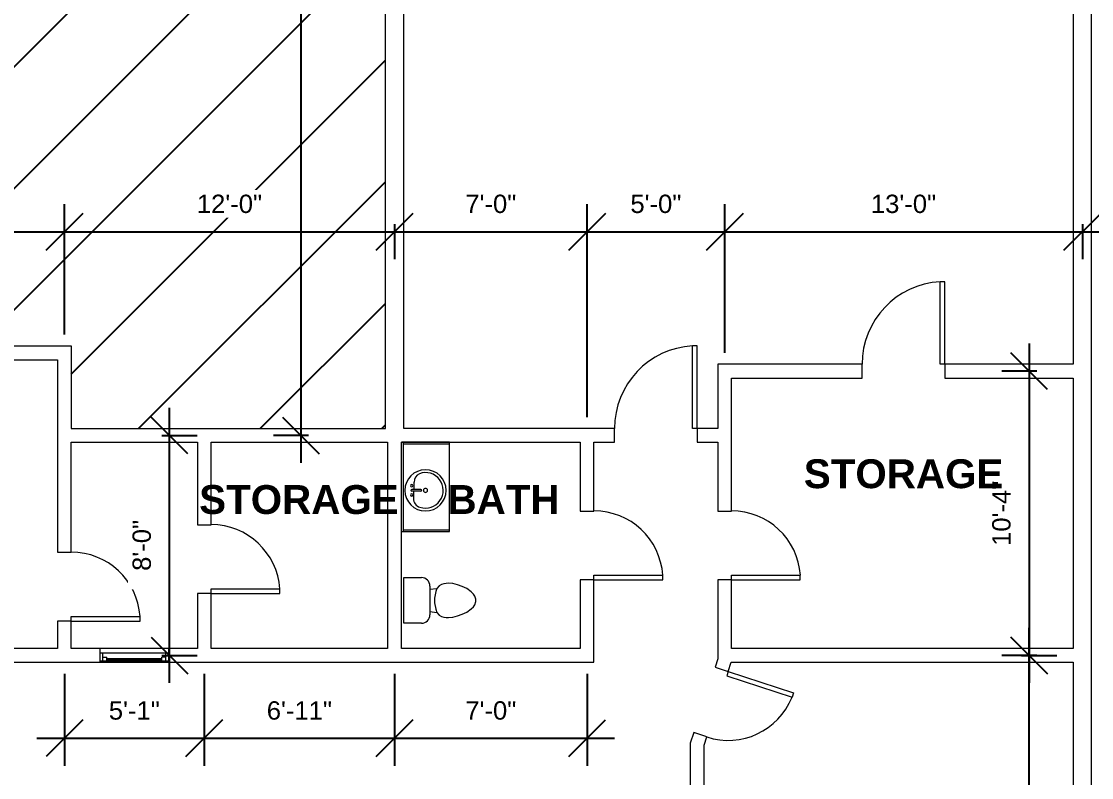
# Model space of a CAD drawing. Header units: inches. Extents: x -1597 to 5492, y -569 to 966.
# Drawn here: x -152.9 to 313.9, y -94.9 to 234.9 of the extents above; entities that cross this region are included whole.
import ezdxf

# ---------------------------------------------------------------- set-up
doc = ezdxf.new("R2010")
doc.units = ezdxf.units.IN
doc.header["$MEASUREMENT"] = 0
for name, color, linetype, lineweight in [('A-ANNO-DIMS', 211, 'Continuous', 9), ('A-ANNO-DIMS-128', 211, 'Continuous', 9), ('A-AREA-IDEN', 2, 'Continuous', 9), ('A-DETL-THIN', 151, 'Continuous', 9), ('A-DOOR', 31, 'Continuous', 13), ('A-GLAZ', 151, 'Continuous', 13), ('A-WALL', 113, 'Continuous', 13), ('P-SANR-FIXT', 6, 'Continuous', 9), ('Q-CASE', 31, 'Continuous', 9)]:
    doc.layers.add(name, color=color, linetype=linetype, lineweight=lineweight)
doc.styles.add('Arial', font='arial.ttf', dxfattribs={"height": 8})
doc.styles.add('Arial_B', font='arialbd.ttf', dxfattribs={"height": 12.598425})
doc.dimstyles.new('Linear_-_3_32__Arial', dxfattribs={"dimscale": 12, "dimtxt": 8.162075, "dimasz": 1.333333, "dimexe": 1, "dimexo": 0.666667, "dimgap": 0.666667, "dimtad": 1, "dimdec": 5, "dimrnd": 0.03125, "dimzin": 1, "dimdsep": 46, "dimlunit": 4, "dimtxsty": 'Arial', "dimblk1": 'OBLIQUE', "dimblk2": 'OBLIQUE', "dimsah": 1, "dimcen": 0.09, "dimdle": 1, "dimazin": 0, "dimtfac": 1, "dimtdec": 4, "dimtix": 1, "dimtmove": 0, "dimatfit": 3, "dimfxl": 1, "dimtvp": 1, "dimtfill": 1, "dimfrac": 2, "dimtolj": 1, "dimtzin": 0, "dimarcsym": 2})

# ---------------------------------------------------------------- blocks, each defined once
blk = doc.blocks.new('Single-Flush - 30_ x 80_-356619-FloorPlan')
at = {"layer": 'A-DOOR', "lineweight": 20}
for p, q in [((13, 3), (13, 33)), ((15, 33), (13, 33)), ((15, 3), (15, 33)), ((15, 3), (13, 3))]:
    blk.add_line(p, q, dxfattribs=at)
at = {"layer": 'A-DOOR', "lineweight": 9}
blk.add_arc((15, 3), 30.07, 93.8141, 180, dxfattribs=at)
blk = doc.blocks.new('Single-Flush - 30_ x 80_-356769-FloorPlan')
at = {"layer": 'A-DOOR', "lineweight": 20}
for p, q in [((13, -3), (13, -33)), ((15, -3), (13, -3)), ((15, -3), (15, -33)), ((15, -33), (13, -33))]:
    blk.add_line(p, q, dxfattribs=at)
at = {"layer": 'A-DOOR', "lineweight": 9}
blk.add_arc((15, -3), 30.07, 180, 266.1859, dxfattribs=at)
blk = doc.blocks.new('Single-Flush - 36_ x 84_-356575-FloorPlan')
at = {"layer": 'A-DOOR', "lineweight": 20}
for p, q in [((16, 3), (16, 39.01)), ((18, 39.01), (16, 39.01)), ((18, 3), (18, 39.01)), ((18, 3), (16, 3))]:
    blk.add_line(p, q, dxfattribs=at)
at = {"layer": 'A-DOOR', "lineweight": 9}
blk.add_arc((18, 3), 36.07, 93.1789, 180, dxfattribs=at)
blk = doc.blocks.new('Window-Double-Hung - 30_ x 46_-357040-FloorPlan')
at = {"layer": 'A-GLAZ', "lineweight": 20}
for p, q in [((-15, 3), (-15, -3)), ((-15, 2.5), (-12, 2.5)), ((-13.75, 2.5), (-13.75, -1)), ((-13.75, 0.75), (-12, 0.75)), ((-12, 2.5), (-12, 0.75)), ((12, 2.5), (15, 2.5)), ((12, 2.5), (12, 0.75)), ((13.75, 0.75), (12, 0.75)), ((13.75, 2.5), (13.75, -1)), ((15, -3), (15, 3)), ((-15, -1), (-13.75, -1)), ((13.75, -1), (15, -1))]:
    blk.add_line(p, q, dxfattribs=at)
at = {"layer": 'A-GLAZ'}
for p, q in [((15, 3), (-15, 3)), ((-15, -3), (15, -3))]:
    blk.add_line(p, q, dxfattribs=at)
at = {"layer": 'A-GLAZ', "lineweight": 9}
for p, q in [((-12, 2.5), (12, 2.5)), ((-13.75, -1), (13.75, -1))]:
    blk.add_line(p, q, dxfattribs=at)
at = {"layer": 'A-GLAZ', "lineweight": 30}
blk.add_line((-12, 1.625), (12, 1.625), dxfattribs=at)
blk = doc.blocks.new('TR_Countertop_w_sink_4838 - 21_ Deep-361769-FloorPlan')
at = {"layer": 'Q-CASE'}
for p, q in [((-4.95, 24), (-43.94, 24)), ((-43.94, 24), (-43.94, 3)), ((-43.19, 3.75), (-43.19, 24)), ((-5.7, 3.75), (-5.7, 24)), ((-4.95, 3), (-4.95, 24)), ((-43.94, 3.75), (-4.95, 3.75))]:
    blk.add_line(p, q, dxfattribs=at)
blk = doc.blocks.new('Sink-Round-Variable - 7_ Deep-361737-FloorPlan')
at = {"layer": 'P-SANR-FIXT'}
for p, q in [((3.43, 5.35), (3.43, 9.35)), ((4.18, 5.35), (4.18, 9.35)), ((3.43, 8.6), (0.27, 8.6)), ((4.18, 8.35), (7.44, 8.35))]:
    blk.add_line(p, q, dxfattribs=at)
for centre, radius, start, end in [((3.81, 3.35), 9, 90, 270), ((1.81, 9.35), 0.5, 360, 180), ((1.81, 9.35), 0.5, 180, 0), ((3.81, 9.35), 0.375, 0, 180), ((3.81, 3.35), 9, 270, 90), ((5.81, 9.35), 0.5, 360, 180), ((5.81, 9.35), 0.5, 180, 360), ((3.81, 3.35), 7.75, 161.8687, 20.0296), ((0.27, 4.6), 4, 90, 163.1077), ((3.81, 5.35), 0.375, 180, 360), ((7.44, 4.35), 4, 24.4314, 90), ((3.81, 3.35), 0.875, 90, 270), ((3.81, 3.35), 0.875, 270, 90)]:
    blk.add_arc(centre, radius, start, end, dxfattribs=at)
blk = doc.blocks.new('ADA_Tank_Toilet_4266 - Toilet-Domestic-3D-363849-FloorPlan')
at = {"layer": 'P-SANR-FIXT'}
for p, q in [((-9.98, 19.48), (9.98, 19.48)), ((-9.98, 11.75), (-9.98, 19.48)), ((9.98, 19.48), (9.98, 11.75)), ((-5.21, 5), (-6.4, 4)), ((6.25, 8.02), (-6.25, 8.02)), ((-4.86, 8.02), (-5.21, 5)), ((-3.84, 5.5), (-5.21, 5)), ((-1, 6), (-3.84, 5.5)), ((1, 6), (-1, 6)), ((3.84, 5.5), (1, 6)), ((5.21, 5), (3.84, 5.5)), ((4.86, 8.02), (5.21, 5)), ((6.4, 4), (5.21, 5)), ((-7.41, 1), (-7.5, 0)), ((-7.5, 0), (-7.33, -1.99)), ((-7.24, 2), (-7.41, 1)), ((-6.97, 3), (-7.24, 2)), ((-6.4, 4), (-6.97, 3)), ((6.97, 3), (6.4, 4)), ((7.24, 2), (6.97, 3)), ((7.41, 1), (7.24, 2)), ((7.33, -1.99), (7.5, 0)), ((7.5, 0), (7.41, 1)), ((-7.33, -1.99), (-6.79, -4)), ((-6.79, -4), (-6.06, -6)), ((6.06, -6), (6.79, -4)), ((6.79, -4), (7.33, -1.99)), ((-6.06, -6), (-5.13, -8)), ((-5.13, -8), (-3.74, -10)), ((3.74, -10), (5.13, -8)), ((5.13, -8), (6.06, -6)), ((-3.74, -10), (-2.74, -11)), ((-2.74, -11), (-1.87, -11.5)), ((-1.87, -11.5), (-0.5, -12)), ((-0.5, -12), (0.5, -12)), ((0.5, -12), (1.87, -11.5)), ((1.87, -11.5), (2.74, -11)), ((2.74, -11), (3.74, -10))]:
    blk.add_line(p, q, dxfattribs=at)
for centre, start, end in [((-6.25, 11.75), 180, 270), ((6.25, 11.75), 270, 360)]:
    blk.add_arc(centre, 3.73, start, end, dxfattribs=at)
blk = doc.blocks.new('_Oblique')
at = {"color": 0, "linetype": 'ByBlock', "lineweight": -2}
blk.add_line((-0.5, -0.5), (0.5, 0.5), dxfattribs=at)
blk = doc.blocks.new('DIMBLOCK4-FloorPlan')
at = {"layer": 'A-ANNO-DIMS', "color": 0, "lineweight": -2, "transparency": 16777216}
for p, q in [((-134.11, 98.38), (-134.11, 155.21)), ((-290.11, 146.53), (-290.11, 131.21)), ((-302.11, 143.21), (-122.11, 143.21))]:
    blk.add_line(p, q, dxfattribs=at)
at = {"layer": 'Defpoints', "color": 0, "transparency": 16777216}
for p in [(-290.11, 154.53), (-134.11, 143.21), (-134.11, 90.38)]:
    blk.add_point(p, dxfattribs=at)
at = {"layer": 'A-ANNO-DIMS', "color": 0, "lineweight": -2, "transparency": 16777216, "xscale": 16, "yscale": 16, "zscale": 16, "rotation": 180}
blk.add_blockref('_Oblique', (-290.11, 143.21), dxfattribs=at)
at = {"layer": 'A-ANNO-DIMS', "color": 0, "lineweight": -2, "transparency": 16777216, "xscale": 16, "yscale": 16, "zscale": 16}
blk.add_blockref('_Oblique', (-134.11, 143.21), dxfattribs=at)
at = {"layer": 'A-ANNO-DIMS', "color": 0, "transparency": 16777216, "insert": (-212.11, 155.3), "char_height": 8, "width": 41.5889, "attachment_point": 5, "style": 'Arial', "bg_fill": 3, "box_fill_scale": 1.25, "bg_fill_color": 256, "bg_fill_true_color": 13158600, "bg_fill_transparency": 0}
blk.add_mtext('\\A1;13\'-0"', dxfattribs=at)
blk = doc.blocks.new('DIMBLOCK5-FloorPlan')
at = {"layer": 'A-ANNO-DIMS', "color": 0, "lineweight": -2, "transparency": 16777216}
for p, q in [((-88.25, -53.62), (-88.25, 66.38)), ((-91.57, 54.38), (-76.25, 54.38)), ((-91.57, -41.62), (-76.25, -41.62))]:
    blk.add_line(p, q, dxfattribs=at)
at = {"layer": 'Defpoints', "color": 0, "transparency": 16777216}
for p in [(-99.57, 54.38), (-88.25, 54.38), (-99.57, -41.62)]:
    blk.add_point(p, dxfattribs=at)
at = {"layer": 'A-ANNO-DIMS', "color": 0, "lineweight": -2, "transparency": 16777216, "xscale": 16, "yscale": 16, "zscale": 16}
for p, rotation in [((-88.25, 54.38), 90), ((-88.25, -41.62), 270)]:
    blk.add_blockref('_Oblique', p, dxfattribs=dict(at, rotation=rotation))
at = {"layer": 'A-ANNO-DIMS', "color": 0, "transparency": 16777216, "insert": (-100.34, 6.38), "char_height": 8, "width": 34.2054, "attachment_point": 5, "rotation": 90, "style": 'Arial', "bg_fill": 3, "box_fill_scale": 1.25, "bg_fill_color": 256, "bg_fill_true_color": 13158600, "bg_fill_transparency": 0}
blk.add_mtext('\\A1;8\'-0"', dxfattribs=at)
blk = doc.blocks.new('DIMBLOCK6-FloorPlan')
at = {"layer": 'A-ANNO-DIMS', "color": 0, "lineweight": -2, "transparency": 16777216}
for p, q in [((153.89, 90.38), (153.89, 155.21)), ((309.89, 146.53), (309.89, 131.21)), ((141.89, 143.21), (321.89, 143.21))]:
    blk.add_line(p, q, dxfattribs=at)
at = {"layer": 'Defpoints', "color": 0, "transparency": 16777216}
for p in [(309.89, 154.53), (309.89, 143.21), (153.89, 82.38)]:
    blk.add_point(p, dxfattribs=at)
at = {"layer": 'A-ANNO-DIMS', "color": 0, "lineweight": -2, "transparency": 16777216, "xscale": 16, "yscale": 16, "zscale": 16, "rotation": 180}
blk.add_blockref('_Oblique', (153.89, 143.21), dxfattribs=at)
at = {"layer": 'A-ANNO-DIMS', "color": 0, "lineweight": -2, "transparency": 16777216, "xscale": 16, "yscale": 16, "zscale": 16}
blk.add_blockref('_Oblique', (309.89, 143.21), dxfattribs=at)
at = {"layer": 'A-ANNO-DIMS', "color": 0, "transparency": 16777216, "insert": (231.89, 155.3), "char_height": 8, "width": 41.5889, "attachment_point": 5, "style": 'Arial', "bg_fill": 3, "box_fill_scale": 1.25, "bg_fill_color": 256, "bg_fill_true_color": 13158600, "bg_fill_transparency": 0}
blk.add_mtext('\\A1;13\'-0"', dxfattribs=at)
blk = doc.blocks.new('DIMBLOCK8-FloorPlan')
at = {"layer": 'A-ANNO-DIMS', "color": 0, "lineweight": -2, "transparency": 16777216}
for p, q in [((286.71, -221.62), (286.71, -29.62)), ((283.39, -41.62), (298.71, -41.62)), ((283.39, -209.62), (298.71, -209.62))]:
    blk.add_line(p, q, dxfattribs=at)
at = {"layer": 'Defpoints', "color": 0, "transparency": 16777216}
for p in [(275.39, -41.62), (286.71, -41.62), (275.39, -209.62)]:
    blk.add_point(p, dxfattribs=at)
at = {"layer": 'A-ANNO-DIMS', "color": 0, "lineweight": -2, "transparency": 16777216, "xscale": 16, "yscale": 16, "zscale": 16}
for p, rotation in [((286.71, -41.62), 90), ((286.71, -209.62), 270)]:
    blk.add_blockref('_Oblique', p, dxfattribs=dict(at, rotation=rotation))
at = {"layer": 'A-ANNO-DIMS', "color": 0, "transparency": 16777216, "insert": (274.62, -125.62), "char_height": 8, "width": 41.5889, "attachment_point": 5, "rotation": 90, "style": 'Arial', "bg_fill": 3, "box_fill_scale": 1.25, "bg_fill_color": 256, "bg_fill_true_color": 13158600, "bg_fill_transparency": 0}
blk.add_mtext('\\A1;14\'-0"', dxfattribs=at)
blk = doc.blocks.new('DIMBLOCK11-FloorPlan')
at = {"layer": 'A-ANNO-DIMS', "color": 0, "lineweight": -2, "transparency": 16777216}
for p, q in [((-30.95, 702.38), (-30.95, 42.38)), ((1.89, 690.38), (-42.95, 690.38)), ((-27.64, 54.38), (-42.95, 54.38))]:
    blk.add_line(p, q, dxfattribs=at)
at = {"layer": 'Defpoints', "color": 0, "transparency": 16777216}
for p in [(9.89, 690.38), (-30.95, 54.38), (-19.64, 54.38)]:
    blk.add_point(p, dxfattribs=at)
at = {"layer": 'A-ANNO-DIMS', "color": 0, "lineweight": -2, "transparency": 16777216, "xscale": 16, "yscale": 16, "zscale": 16}
for p, rotation in [((-30.95, 690.38), 90), ((-30.95, 54.38), 270)]:
    blk.add_blockref('_Oblique', p, dxfattribs=dict(at, rotation=rotation))
at = {"layer": 'A-ANNO-DIMS', "color": 0, "transparency": 16777216, "insert": (-43.04, 372.38), "char_height": 8, "width": 41.5889, "attachment_point": 5, "rotation": 90, "style": 'Arial', "bg_fill": 3, "box_fill_scale": 1.25, "bg_fill_color": 256, "bg_fill_true_color": 13158600, "bg_fill_transparency": 0}
blk.add_mtext('\\A1;53\'-0"', dxfattribs=at)
blk = doc.blocks.new('DIMBLOCK12-FloorPlan')
at = {"layer": 'A-ANNO-DIMS-128', "transparency": 16777216}
for p, q in [((347.01, -221.62), (347.01, 702.38)), ((317.89, 690.38), (359.01, 690.38)), ((347.01, 690.38), (317.89, 690.38)), ((317.89, -209.62), (359.01, -209.62)), ((347.01, -209.62), (317.89, -209.62))]:
    blk.add_line(p, q, dxfattribs=at)
at = {"layer": 'A-ANNO-DIMS-128', "lineweight": 50, "transparency": 16777216}
for p, q in [((347.01, 690.38), (339.01, 698.38)), ((347.01, 690.38), (355.01, 682.38)), ((347.01, -209.62), (339.01, -201.62)), ((347.01, -209.62), (355.01, -217.62))]:
    blk.add_line(p, q, dxfattribs=at)
at = {"layer": 'A-ANNO-DIMS-128', "color": 0, "transparency": 16777216, "insert": (328.62, 223.05), "char_height": 8, "width": 41.5889, "attachment_point": 1, "rotation": 90, "line_spacing_factor": 0.941778, "style": 'Arial', "bg_fill": 3, "box_fill_scale": 1.25, "bg_fill_color": 256, "bg_fill_true_color": 13158600, "bg_fill_transparency": 0}
blk.add_mtext('75\' - 0"', dxfattribs=at)
blk = doc.blocks.new('DIMBLOCK14-FloorPlan')
at = {"layer": 'A-ANNO-DIMS', "color": 0, "lineweight": -2, "transparency": 16777216}
for p, q in [((93.89, 62.38), (93.89, 155.21)), ((153.89, 90.38), (153.89, 155.21)), ((81.89, 143.21), (165.89, 143.21))]:
    blk.add_line(p, q, dxfattribs=at)
at = {"layer": 'Defpoints', "color": 0, "transparency": 16777216}
for p in [(153.89, 143.21), (153.89, 82.38), (93.89, 54.38)]:
    blk.add_point(p, dxfattribs=at)
at = {"layer": 'A-ANNO-DIMS', "color": 0, "lineweight": -2, "transparency": 16777216, "xscale": 16, "yscale": 16, "zscale": 16, "rotation": 180}
blk.add_blockref('_Oblique', (93.89, 143.21), dxfattribs=at)
at = {"layer": 'A-ANNO-DIMS', "color": 0, "lineweight": -2, "transparency": 16777216, "xscale": 16, "yscale": 16, "zscale": 16}
blk.add_blockref('_Oblique', (153.89, 143.21), dxfattribs=at)
at = {"layer": 'A-ANNO-DIMS', "color": 0, "transparency": 16777216, "insert": (123.89, 155.3), "char_height": 8, "width": 34.2054, "attachment_point": 5, "style": 'Arial', "bg_fill": 3, "box_fill_scale": 1.25, "bg_fill_color": 256, "bg_fill_true_color": 13158600, "bg_fill_transparency": 0}
blk.add_mtext('\\A1;5\'-0"', dxfattribs=at)
blk = doc.blocks.new('DIMBLOCK15-FloorPlan')
at = {"layer": 'A-ANNO-DIMS', "color": 0, "lineweight": -2, "transparency": 16777216}
for p, q in [((286.71, 94.38), (286.71, -53.62)), ((290.02, 82.38), (274.71, 82.38)), ((290.02, -41.62), (274.71, -41.62))]:
    blk.add_line(p, q, dxfattribs=at)
at = {"layer": 'Defpoints', "color": 0, "transparency": 16777216}
for p in [(298.02, 82.38), (286.71, -41.62), (298.02, -41.62)]:
    blk.add_point(p, dxfattribs=at)
at = {"layer": 'A-ANNO-DIMS', "color": 0, "lineweight": -2, "transparency": 16777216, "xscale": 16, "yscale": 16, "zscale": 16}
for p, rotation in [((286.71, 82.38), 90), ((286.71, -41.62), 270)]:
    blk.add_blockref('_Oblique', p, dxfattribs=dict(at, rotation=rotation))
at = {"layer": 'A-ANNO-DIMS', "color": 0, "transparency": 16777216, "insert": (274.62, 20.38), "char_height": 8, "width": 41.5889, "attachment_point": 5, "rotation": 90, "style": 'Arial', "bg_fill": 3, "box_fill_scale": 1.25, "bg_fill_color": 256, "bg_fill_true_color": 13158600, "bg_fill_transparency": 0}
blk.add_mtext('\\A1;10\'-4"', dxfattribs=at)
blk = doc.blocks.new('DIMBLOCK42-FloorPlan')
at = {"layer": 'A-ANNO-DIMS', "color": 0, "lineweight": -2, "transparency": 16777216}
for p, q in [((-134.11, 98.38), (-134.11, 155.21)), ((9.89, 146.53), (9.89, 131.21)), ((-146.11, 143.21), (21.89, 143.21))]:
    blk.add_line(p, q, dxfattribs=at)
at = {"layer": 'Defpoints', "color": 0, "transparency": 16777216}
for p in [(9.89, 154.53), (9.89, 143.21), (-134.11, 90.38)]:
    blk.add_point(p, dxfattribs=at)
at = {"layer": 'A-ANNO-DIMS', "color": 0, "lineweight": -2, "transparency": 16777216, "xscale": 16, "yscale": 16, "zscale": 16, "rotation": 180}
blk.add_blockref('_Oblique', (-134.11, 143.21), dxfattribs=at)
at = {"layer": 'A-ANNO-DIMS', "color": 0, "lineweight": -2, "transparency": 16777216, "xscale": 16, "yscale": 16, "zscale": 16}
blk.add_blockref('_Oblique', (9.89, 143.21), dxfattribs=at)
at = {"layer": 'A-ANNO-DIMS', "color": 0, "transparency": 16777216, "insert": (-62.11, 155.3), "char_height": 8, "width": 41.5889, "attachment_point": 5, "style": 'Arial', "bg_fill": 3, "box_fill_scale": 1.25, "bg_fill_color": 256, "bg_fill_true_color": 13158600, "bg_fill_transparency": 0}
blk.add_mtext('\\A1;12\'-0"', dxfattribs=at)
blk = doc.blocks.new('DIMBLOCK43-FloorPlan')
at = {"layer": 'A-ANNO-DIMS', "color": 0, "lineweight": -2, "transparency": 16777216}
for p, q in [((93.89, 62.38), (93.89, 155.21)), ((9.89, 146.53), (9.89, 131.21)), ((-2.11, 143.21), (105.89, 143.21))]:
    blk.add_line(p, q, dxfattribs=at)
at = {"layer": 'Defpoints', "color": 0, "transparency": 16777216}
for p in [(9.89, 154.53), (93.89, 143.21), (93.89, 54.38)]:
    blk.add_point(p, dxfattribs=at)
at = {"layer": 'A-ANNO-DIMS', "color": 0, "lineweight": -2, "transparency": 16777216, "xscale": 16, "yscale": 16, "zscale": 16, "rotation": 180}
blk.add_blockref('_Oblique', (9.89, 143.21), dxfattribs=at)
at = {"layer": 'A-ANNO-DIMS', "color": 0, "lineweight": -2, "transparency": 16777216, "xscale": 16, "yscale": 16, "zscale": 16}
blk.add_blockref('_Oblique', (93.89, 143.21), dxfattribs=at)
at = {"layer": 'A-ANNO-DIMS', "color": 0, "transparency": 16777216, "insert": (51.89, 155.3), "char_height": 8, "width": 34.2054, "attachment_point": 5, "style": 'Arial', "bg_fill": 3, "box_fill_scale": 1.25, "bg_fill_color": 256, "bg_fill_true_color": 13158600, "bg_fill_transparency": 0}
blk.add_mtext('\\A1;7\'-0"', dxfattribs=at)
blk = doc.blocks.new('DIMBLOCK44-FloorPlan')
at = {"layer": 'A-ANNO-DIMS', "color": 0, "lineweight": -2, "transparency": 16777216}
for p, q in [((-134.11, -49.62), (-134.11, -89.75)), ((-73.11, -49.62), (-73.11, -89.75)), ((-146.11, -77.75), (-61.11, -77.75))]:
    blk.add_line(p, q, dxfattribs=at)
at = {"layer": 'Defpoints', "color": 0, "transparency": 16777216}
for p in [(-134.11, -41.62), (-73.11, -41.62), (-73.11, -77.75)]:
    blk.add_point(p, dxfattribs=at)
at = {"layer": 'A-ANNO-DIMS', "color": 0, "lineweight": -2, "transparency": 16777216, "xscale": 16, "yscale": 16, "zscale": 16, "rotation": 180}
blk.add_blockref('_Oblique', (-134.11, -77.75), dxfattribs=at)
at = {"layer": 'A-ANNO-DIMS', "color": 0, "lineweight": -2, "transparency": 16777216, "xscale": 16, "yscale": 16, "zscale": 16}
blk.add_blockref('_Oblique', (-73.11, -77.75), dxfattribs=at)
at = {"layer": 'A-ANNO-DIMS', "color": 0, "transparency": 16777216, "insert": (-103.61, -65.67), "char_height": 8, "width": 34.2054, "attachment_point": 5, "style": 'Arial', "bg_fill": 3, "box_fill_scale": 1.25, "bg_fill_color": 256, "bg_fill_true_color": 13158600, "bg_fill_transparency": 0}
blk.add_mtext('\\A1;5\'-1"', dxfattribs=at)
blk = doc.blocks.new('DIMBLOCK45-FloorPlan')
at = {"layer": 'A-ANNO-DIMS', "color": 0, "lineweight": -2, "transparency": 16777216}
for p, q in [((-73.11, -49.62), (-73.11, -89.75)), ((9.89, -49.62), (9.89, -89.75)), ((-85.11, -77.75), (21.89, -77.75))]:
    blk.add_line(p, q, dxfattribs=at)
at = {"layer": 'Defpoints', "color": 0, "transparency": 16777216}
for p in [(-73.11, -41.62), (9.89, -41.62), (9.89, -77.75)]:
    blk.add_point(p, dxfattribs=at)
at = {"layer": 'A-ANNO-DIMS', "color": 0, "lineweight": -2, "transparency": 16777216, "xscale": 16, "yscale": 16, "zscale": 16, "rotation": 180}
blk.add_blockref('_Oblique', (-73.11, -77.75), dxfattribs=at)
at = {"layer": 'A-ANNO-DIMS', "color": 0, "lineweight": -2, "transparency": 16777216, "xscale": 16, "yscale": 16, "zscale": 16}
blk.add_blockref('_Oblique', (9.89, -77.75), dxfattribs=at)
at = {"layer": 'A-ANNO-DIMS', "color": 0, "transparency": 16777216, "insert": (-31.61, -65.67), "char_height": 8, "width": 41.5889, "attachment_point": 5, "style": 'Arial', "bg_fill": 3, "box_fill_scale": 1.25, "bg_fill_color": 256, "bg_fill_true_color": 13158600, "bg_fill_transparency": 0}
blk.add_mtext('\\A1;6\'-11"', dxfattribs=at)
blk = doc.blocks.new('DIMBLOCK46-FloorPlan')
at = {"layer": 'A-ANNO-DIMS', "color": 0, "lineweight": -2, "transparency": 16777216}
for p, q in [((9.89, -49.62), (9.89, -89.75)), ((93.89, -49.62), (93.89, -89.75)), ((-2.11, -77.75), (105.89, -77.75))]:
    blk.add_line(p, q, dxfattribs=at)
at = {"layer": 'Defpoints', "color": 0, "transparency": 16777216}
for p in [(9.89, -41.62), (93.89, -41.62), (93.89, -77.75)]:
    blk.add_point(p, dxfattribs=at)
at = {"layer": 'A-ANNO-DIMS', "color": 0, "lineweight": -2, "transparency": 16777216, "xscale": 16, "yscale": 16, "zscale": 16, "rotation": 180}
blk.add_blockref('_Oblique', (9.89, -77.75), dxfattribs=at)
at = {"layer": 'A-ANNO-DIMS', "color": 0, "lineweight": -2, "transparency": 16777216, "xscale": 16, "yscale": 16, "zscale": 16}
blk.add_blockref('_Oblique', (93.89, -77.75), dxfattribs=at)
at = {"layer": 'A-ANNO-DIMS', "color": 0, "transparency": 16777216, "insert": (51.89, -65.67), "char_height": 8, "width": 34.2054, "attachment_point": 5, "style": 'Arial', "bg_fill": 3, "box_fill_scale": 1.25, "bg_fill_color": 256, "bg_fill_true_color": 13158600, "bg_fill_transparency": 0}
blk.add_mtext('\\A1;7\'-0"', dxfattribs=at)

msp = doc.modelspace()

# ---------------------------------------------------------------- hatches: boundary and pattern name
h = msp.add_hatch()
h.set_pattern_fill('ANSI31', color=256, scale=300)
h.paths.add_polyline_path([(-294.113949, 686.377187), (-1486.113949, 686.377187), (-1486.113949, 154.377187), (-1291.113949, 154.377187), (-1291.113949, 123.377187), (-1299.113949, 123.377187), (-1299.113949, 121.377187), (-1335.125046, 121.377187, 0.3980552235), (-1299.113949, 87.310595), (-1299.113949, 87.377187), (-1291.113949, 87.377187), (-1291.113949, 64.377187), (-594.113949, 64.377187), (-594.113949, 154.377187), (-294.113949, 154.377187), (-294.113949, 222.377187), (-286.113949, 222.377187), (-286.113949, 93.377187), (-131.113949, 93.377187), (-131.113949, 57.377187), (5.886051, 57.377187), (5.886051, 686.377187), (-286.113949, 686.377187), (-286.113949, 270.377187), (-294.113949, 270.377187)])
h.paths.add_polyline_path([(-1374.113949, 84.310595, -0.4142135624), (-1410.180542, 120.377187), (-1374.113949, 120.377187), (-1374.113949, 146.377187), (-1486.113949, 146.377187), (-1486.113949, -25.622813), (-1374.113949, -25.622813)])
h.paths.add_polyline_path([(-1299.113949, 87.310595, -0.4142135624), (-1335.180542, 123.377187), (-1299.113949, 123.377187), (-1299.113949, 146.377187), (-1366.113949, 146.377187), (-1366.113949, 120.377187), (-1374.113949, 120.377187), (-1374.113949, 118.377187), (-1410.125046, 118.377187, 0.3980552235), (-1374.113949, 84.310595), (-1374.113949, 84.377187), (-1366.113949, 84.377187), (-1366.113949, 64.377187), (-1299.113949, 64.377187)], flags=17)
h.paths.add_polyline_path([(-1306.113949, 12.44378), (-1306.113949, 12.377187), (-1314.113949, 12.377187), (-1314.113949, 56.377187), (-1366.113949, 56.377187), (-1366.113949, -83.55622, -0.4142135624), (-1330.047357, -119.622813), (-1366.113949, -119.622813), (-1366.113949, -205.622813), (-1224.113949, -205.622813), (-1224.113949, -155.622813), (-1216.113949, -155.622813), (-1216.113949, -153.622813), (-1180.102852, -153.622813, 0.3980552235), (-1216.113949, -119.55622), (-1216.113949, -119.622813), (-1224.113949, -119.622813), (-1224.113949, -33.622813), (-1314.113949, -33.622813), (-1314.113949, -23.622813), (-1306.113949, -23.622813), (-1306.113949, -21.622813), (-1270.102852, -21.622813, 0.3980552235)])
h.paths.add_polyline_path([(-1231.840171, 20.400966, -0.4142135624), (-1235.566392, 24.127187), (-1235.566392, 25.515524), (-1238.590171, 25.167808), (-1239.913632, 23.590568), (-1242.825636, 22.810299), (-1245.58256, 23.051499), (-1248.622014, 23.865918), (-1252.737965, 25.785218), (-1255.590171, 28.637423), (-1255.590171, 31.384901), (-1254.295194, 33.627866), (-1251.590171, 35.504382), (-1248.622014, 36.888457), (-1244.601733, 37.965688), (-1240.268371, 37.586568), (-1238.590171, 35.586567), (-1235.566392, 35.23885), (-1235.566392, 36.627187, -0.4142135624), (-1231.840171, 40.353409), (-1224.113949, 40.353409), (-1224.113949, 56.377187), (-1306.113949, 56.377187), (-1306.113949, 12.44378, -0.4142135624), (-1270.047357, -23.622813), (-1306.113949, -23.622813), (-1306.113949, -25.622813), (-1245.113949, -25.622813), (-1245.113949, 10.377187), (-1224.113949, 10.377187), (-1224.113949, 20.400966)], flags=17)
h.paths.add_polyline_path([(-1126.113949, 33.44378), (-1126.113949, 33.377187), (-1134.113949, 33.377187), (-1134.113949, 56.377187), (-1216.113949, 56.377187), (-1216.113949, 40.353409), (-1208.387728, 40.353409, -0.4142135624), (-1204.661506, 36.627187), (-1204.661506, 35.23885), (-1201.637728, 35.586567), (-1200.314267, 37.163806), (-1197.402263, 37.944076), (-1194.645338, 37.702876), (-1191.605884, 36.888457), (-1187.489933, 34.969157), (-1184.637728, 32.116951), (-1184.637728, 29.369474), (-1185.932704, 27.126509), (-1188.637728, 25.249992), (-1191.605884, 23.865918), (-1195.626165, 22.788687), (-1199.959528, 23.167807), (-1201.637728, 25.167808), (-1204.661506, 25.515524), (-1204.661506, 24.127187, -0.4142135624), (-1208.387728, 20.400966), (-1216.113949, 20.400966), (-1216.113949, 9.814311), (-1195.113949, 9.814311), (-1195.113949, -25.622813), (-1134.113949, -25.622813), (-1134.113949, -2.622813), (-1126.113949, -2.622813), (-1126.113949, -0.622813), (-1090.102852, -0.622813, 0.3980552235)])
h.paths.add_polyline_path([(-833.113949, 34.44378), (-833.113949, 4.377187), (-701.180542, 4.377187, -0.4142135624), (-671.113949, 34.44378), (-671.113949, 4.377187), (-654.113949, 4.377187), (-654.113949, 56.377187), (-1126.113949, 56.377187), (-1126.113949, 33.44378, -0.4142135624), (-1090.047357, -2.622813), (-1126.113949, -2.622813), (-1126.113949, -25.622813), (-1082.113949, -25.622813), (-1082.113949, -33.622813), (-1080.113949, -33.622813), (-1080.113949, -69.63391, 0.3980552235), (-1046.047357, -33.622813), (-1046.113949, -33.622813), (-1046.113949, -25.622813), (-1014.113949, -25.622813), (-1014.113949, 4.377187), (-863.180542, 4.377187, -0.4142135624)])
h.paths.add_polyline_path([(-1014.113949, -95.689405, -0.4142135624), (-1050.180542, -59.622813), (-1014.113949, -59.622813), (-1014.113949, -33.622813), (-1046.047357, -33.622813, -0.4142135624), (-1082.113949, -69.689405), (-1082.113949, -33.622813), (-1216.113949, -33.622813), (-1216.113949, -119.55622, -0.4142135624), (-1180.047357, -155.622813), (-1216.113949, -155.622813), (-1216.113949, -205.622813), (-1014.113949, -205.622813)])
h.paths.add_polyline_path([(-1374.113949, -119.622813), (-1366.113949, -119.622813), (-1366.113949, -117.622813), (-1330.102852, -117.622813, 0.3980552235), (-1366.113949, -83.55622), (-1366.113949, -83.622813), (-1374.113949, -83.622813), (-1374.113949, -33.622813), (-1486.113949, -33.622813), (-1486.113949, -205.622813), (-1374.113949, -205.622813)])
h.paths.add_polyline_path([(-894.113949, -33.622813), (-959.047357, -33.622813, -0.4142135624), (-989.113949, -63.689405), (-989.113949, -33.622813), (-1006.113949, -33.622813), (-1006.113949, -59.622813), (-1014.113949, -59.622813), (-1014.113949, -61.622813), (-1050.125046, -61.622813, 0.3980552235), (-1014.113949, -95.689405), (-1014.113949, -95.622813), (-1006.113949, -95.622813), (-1006.113949, -205.622813), (-894.113949, -205.622813)])
h.paths.add_polyline_path([(-774.113949, -33.622813), (-886.113949, -33.622813), (-886.113949, -205.622813), (-774.113949, -205.622813)])
h.paths.add_polyline_path([(-594.113949, 56.377187), (-646.113949, 56.377187), (-646.113949, -3.622813), (-671.113949, -3.622813), (-671.113949, 4.377187), (-673.113949, 4.377187), (-673.113949, 34.377187, 0.3948479052), (-701.180542, 4.377187), (-701.113949, 4.377187), (-701.113949, -3.622813), (-766.113949, -3.622813), (-766.113949, -205.622813), (-594.113949, -205.622813)])
h.paths.add_polyline_path([(-294.113949, 146.377187), (-496.113949, 146.377187), (-496.113949, 123.44378, -0.4142135624), (-460.047357, 87.377187), (-496.113949, 87.377187), (-496.113949, 54.377187), (-460.047357, 54.377187, -0.4142135624), (-496.113949, 18.310595), (-496.113949, -33.622813), (-586.113949, -33.622813), (-586.113949, -205.622813), (-294.113949, -205.622813)])
h.paths.add_polyline_path([(-306, -57), (-306, -54), (-301, -57), (-306, -60)], flags=16)
h.paths.add_polyline_path([(-504.113949, 18.377187), (-496.113949, 18.377187), (-496.113949, 18.310595, 0.3980552235), (-460.102852, 52.377187), (-496.113949, 52.377187), (-496.113949, 54.377187), (-504.113949, 54.377187), (-504.113949, 56.377187), (-586.113949, 56.377187), (-586.113949, 40.353409), (-578.387728, 40.353409, -0.4142135624), (-574.661506, 36.627187), (-574.661506, 35.23885), (-571.637728, 35.586567), (-570.637728, 36.778321), (-569.637728, 37.345084), (-568.637728, 37.613034), (-567.633922, 37.790032), (-566.637728, 37.877187), (-564.645338, 37.702876), (-562.637728, 37.164938), (-560.637728, 36.436998), (-558.637728, 35.504382), (-556.637728, 34.116951), (-555.637728, 33.116951), (-555.137728, 32.250926), (-554.637728, 30.877187), (-554.637728, 29.877187), (-555.137728, 28.503449), (-555.637728, 27.637423), (-556.637728, 26.637423), (-558.637728, 25.249992), (-560.637728, 24.317377), (-562.637728, 23.589437), (-564.645338, 23.051499), (-566.637728, 22.877187), (-567.633922, 22.964343), (-568.637728, 23.141341), (-569.637728, 23.40929), (-570.637728, 23.976054), (-571.637728, 25.167808), (-574.661506, 25.515524), (-574.661506, 24.127187, -0.4142135624), (-578.387728, 20.400966), (-586.113949, 20.400966), (-586.113949, -25.622813), (-560.051454, -25.622813), (-560.051454, -5.372813), (-524.659849, -5.372813), (-524.659849, -25.622813), (-504.113949, -25.622813)], flags=17)
h.paths.add_polyline_path([(-496.113949, 123.44378), (-496.113949, 123.377187), (-504.113949, 123.377187), (-504.113949, 146.377187), (-586.113949, 146.377187), (-586.113949, 64.377187), (-504.113949, 64.377187), (-504.113949, 87.377187), (-496.113949, 87.377187), (-460.047357, 87.377187, 0.4142135624)], flags=17)
h.paths.add_polyline_path([(-585.363949, 112.693707, -1), (-567.363949, 112.693707, -1)], flags=17)
h.paths.add_polyline_path([(-578.775714, 105.328526, -0.330271557), (-581.613418, 109.155936), (-581.613418, 112.318707), (-582.363949, 112.318707, -1), (-582.363949, 113.068707), (-581.363949, 113.068707), (-581.363949, 116.333127, -0.2941672877), (-579.018361, 119.974957, -1.4040314769)], flags=16)
h.paths.add_polyline_path([(-575.488949, 112.693707, -1), (-577.238949, 112.693707, -1)], flags=0)
h.paths.add_polyline_path([(-582.363949, 110.193707, -1), (-582.363949, 111.193707, -1)], flags=16)
h.paths.add_polyline_path([(-582.363949, 114.193707, -1), (-582.363949, 115.193707, -1)], flags=16)
h.paths.add_polyline_path([(-1494.512843, 67.19515), (-1365.984844, 67.19515), (-1365.984844, 93.156844), (-1494.512843, 93.156844)], flags=9)
h.paths.add_polyline_path([(-1352.910205, -112.310648), (-1249.819681, -112.310648), (-1249.819681, -86.348955), (-1352.910205, -86.348955)], flags=24)
h.paths.add_polyline_path([(-1157.593015, -112.310648), (-1054.502491, -112.310648), (-1054.502491, -86.348955), (-1157.593015, -86.348955)], flags=24)
h.paths.add_polyline_path([(-1466.342765, -112.310648), (-1394.516272, -112.310648), (-1394.516272, -86.348955), (-1466.342765, -86.348955)], flags=24)
h.paths.add_polyline_path([(-987.350608, -123.471631), (-915.524116, -123.471631), (-915.524116, -97.509937), (-987.350608, -97.509937)], flags=24)
h.paths.add_polyline_path([(-875.141005, -123.471631), (-783.763751, -123.471631), (-783.763751, -97.509937), (-875.141005, -97.509937)], flags=24)
h.paths.add_polyline_path([(-716.974093, -104.244035), (-660.813991, -104.244035), (-660.813991, -78.282342), (-716.974093, -78.282342)], flags=24)
h.paths.add_polyline_path([(-437.891422, -36.393292), (-377.351177, -36.393292), (-377.351177, -19.907617), (-437.891422, -19.907617)], flags=24)
h.paths.add_polyline_path([(-494.515689, -82.552524), (-332.900409, -82.552524), (-332.900409, -57.824011), (-494.515689, -57.824011)], flags=24)
h.paths.add_polyline_path([(-493.515689, -61.552524), (-347.379263, -61.552524), (-347.379263, -36.824011), (-493.515689, -36.824011)], flags=24)
h.paths.add_polyline_path([(-480.101109, -112.310648), (-375.016837, -112.310648), (-375.016837, -86.348955), (-480.101109, -86.348955)], flags=24)

# ---------------------------------------------------------------- linework, layer by layer
at = {"layer": 'A-DETL-THIN'}
for p, q in [((5.886051, 57.377187), (5.886051, 686.377187)), ((-286.113949, 93.377187), (-131.113949, 93.377187)), ((-131.113949, 93.377187), (-131.113949, 57.377187)), ((-131.113949, 57.377187), (5.886051, 57.377187))]:
    msp.add_line(p, q, dxfattribs=at)
at = {"layer": 'A-WALL'}
for p, q in [((313.886051, -213.622813), (313.886051, 694.377187)), ((13.886051, 57.377187), (13.886051, 686.377187)), ((305.886051, 686.377187), (305.886051, 85.377187)), ((-286.113949, 87.377187), (-137.113949, 87.377187)), ((-137.113949, 87.377187), (-137.113949, 3.377187)), ((150.886051, 85.377187), (150.886051, 57.377187)), ((213.886051, 85.377187), (150.886051, 85.377187)), ((213.886051, 79.377187), (213.886051, 85.377187)), ((305.886051, 85.377187), (249.886051, 85.377187)), ((249.886051, 85.377187), (249.886051, 79.377187)), ((156.886051, 21.377187), (156.886051, 79.377187)), ((156.886051, 79.377187), (213.886051, 79.377187)), ((249.886051, 79.377187), (305.886051, 79.377187)), ((305.886051, 79.377187), (305.886051, -38.622813)), ((105.886051, 57.377187), (13.886051, 57.377187)), ((105.886051, 51.377187), (105.886051, 57.377187)), ((150.886051, 57.377187), (141.886051, 57.377187)), ((141.886051, 57.377187), (141.886051, 51.377187)), ((-131.113949, 51.377187), (-88.613949, 51.377187)), ((-131.113949, 3.377187), (-131.113949, 51.377187)), ((-88.613949, 51.377187), (-76.113949, 51.377187)), ((-76.113949, 51.377187), (-76.113949, 15.377187)), ((-70.113949, 51.377187), (6.886051, 51.377187)), ((-70.113949, 15.377187), (-70.113949, 51.377187)), ((6.886051, 51.377187), (6.886051, -38.622813)), ((12.886051, 51.377187), (90.886051, 51.377187)), ((12.886051, -38.622813), (12.886051, 51.377187)), ((90.886051, 51.377187), (90.886051, 21.377187)), ((96.886051, 21.377187), (96.886051, 51.377187)), ((96.886051, 51.377187), (105.886051, 51.377187)), ((141.886051, 51.377187), (150.886051, 51.377187)), ((150.886051, 51.377187), (150.886051, 21.377187)), ((90.886051, 21.377187), (96.886051, 21.377187)), ((150.886051, 21.377187), (156.886051, 21.377187)), ((-76.113949, 15.377187), (-70.113949, 15.377187)), ((-137.113949, 3.377187), (-131.113949, 3.377187)), ((96.886051, -8.622813), (90.886051, -8.622813)), ((90.886051, -8.622813), (90.886051, -38.622813)), ((96.886051, -44.622813), (96.886051, -8.622813)), ((156.886051, -8.622813), (150.886051, -8.622813)), ((150.886051, -8.622813), (150.886051, -43.144874)), ((156.886051, -38.622813), (156.886051, -8.622813)), ((-76.113949, -14.622813), (-76.113949, -38.622813)), ((-70.113949, -14.622813), (-76.113949, -14.622813)), ((-70.113949, -38.622813), (-70.113949, -14.622813)), ((-131.113949, -26.622813), (-137.113949, -26.622813)), ((-137.113949, -26.622813), (-137.113949, -38.622813)), ((-131.113949, -38.622813), (-131.113949, -26.622813)), ((-137.113949, -38.622813), (-286.113949, -38.622813)), ((-118.613949, -38.622813), (-131.113949, -38.622813)), ((-76.113949, -38.622813), (-88.613949, -38.622813)), ((6.886051, -38.622813), (-70.113949, -38.622813)), ((90.886051, -38.622813), (12.886051, -38.622813)), ((305.886051, -38.622813), (156.886051, -38.622813)), ((-168.613949, -44.622813), (-118.613949, -44.622813)), ((-88.613949, -44.622813), (96.886051, -44.622813)), ((150.886051, -43.144874), (149.711969, -46.736184)), ((155.414941, -48.600617), (156.715377, -44.622813)), ((156.715377, -44.622813), (305.886051, -44.622813)), ((305.886051, -44.622813), (305.886051, -205.622813)), ((149.711969, -46.736184), (155.414941, -48.600617)), ((140.389803, -75.251044), (138.886051, -79.850757)), ((146.092775, -77.115477), (140.389803, -75.251044)), ((144.886051, -80.806633), (146.092775, -77.115477)), ((138.886051, -79.850757), (138.886051, -205.622813)), ((144.886051, -205.622813), (144.886051, -80.806633))]:
    msp.add_line(p, q, dxfattribs=at)

# ---------------------------------------------------------------- block references
at = {"layer": 'A-DOOR'}
for p in [(231.886051, 82.377187), (123.886051, 54.377187)]:
    msp.add_blockref('Single-Flush - 36_ x 84_-356575-FloorPlan', p, dxfattribs=at)
for name, p, rotation in [('Single-Flush - 30_ x 80_-356619-FloorPlan', (93.886051, 6.377187), 269.9999999999999), ('Single-Flush - 30_ x 80_-356619-FloorPlan', (153.886051, 6.377187), 269.9999999999999), ('Single-Flush - 30_ x 80_-356619-FloorPlan', (-73.113949, 0.377187), 269.9999999999999), ('Single-Flush - 30_ x 80_-356619-FloorPlan', (-134.113949, -11.622813), 269.9999999999999), ('Single-Flush - 30_ x 80_-356769-FloorPlan', (147.902372, -61.925831), 71.89623696549323)]:
    msp.add_blockref(name, p, dxfattribs=dict(at, rotation=rotation))
at = {"layer": 'A-GLAZ', "rotation": 180}
msp.add_blockref('Window-Double-Hung - 30_ x 46_-357040-FloorPlan', (-103.613949, -41.622813), dxfattribs=at)
at = {"layer": 'P-SANR-FIXT', "rotation": 89.9999999999999}
for name, p in [('Sink-Round-Variable - 7_ Deep-361737-FloorPlan', (26.73911, 26.572001)), ('ADA_Tank_Toilet_4266 - Toilet-Domestic-3D-363849-FloorPlan', (33.362272, -17.622813))]:
    msp.add_blockref(name, p, dxfattribs=at)
at = {"layer": 'Q-CASE', "rotation": 269.9999999999999}
msp.add_blockref('TR_Countertop_w_sink_4838 - 21_ Deep-361769-FloorPlan', (9.886051, 7.431143), dxfattribs=at)

# ---------------------------------------------------------------- texts
at = {"layer": 'A-AREA-IDEN', "insert": (32.987761, 32.683522), "char_height": 12.5984252, "width": 58.58, "attachment_point": 1, "style": 'Arial_B'}
msp.add_mtext('BATH', dxfattribs=at)

# ---------------------------------------------------------------- next in the draw order: dimensions: what is measured, and where the dimension line sits
at = {"layer": 'A-ANNO-DIMS'}
for base, p1, p2, override, picture, middle in [((-30.954357, 54.377187), (9.886051, 690.377187), (-19.640649, 54.377187), {"dimpost": '<>', "dimfxl": 636.685029}, 'DIMBLOCK11-FloorPlan', (-43.04167, 372.377187)), ((-88.251591, 54.377187), (-99.5653, -41.622813), (-99.5653, 54.377187), {"dimpost": '<>', "dimfxl": 96}, 'DIMBLOCK5-FloorPlan', (-100.336175, 6.377187)), ((286.705268, -41.622813), (275.391559, -209.622813), (275.391559, -41.622813), {"dimpost": '<>', "dimfxl": 168}, 'DIMBLOCK8-FloorPlan', (274.620684, -125.622813))]:
    dim = msp.add_linear_dim(base=base, p1=p1, p2=p2, angle=90, dimstyle='Linear_-_3_32__Arial', override=override, dxfattribs=at)
    dim.commit()
    dim.dimension.update_dxf_attribs({"geometry": picture, "text_midpoint": middle})
for base, p1, p2, override, picture, middle in [((-134.113949, 143.213016), (-290.113949, 154.526725), (-134.113949, 90.377187), {"dimpost": '<>', "dimfxl": 168.674726}, 'DIMBLOCK4-FloorPlan', (-212.113949, 155.300329)), ((309.886051, 143.213016), (153.886051, 82.377187), (309.886051, 154.526725), {"dimpost": '<>', "dimfxl": 171.876571}, 'DIMBLOCK6-FloorPlan', (231.886051, 155.300329))]:
    dim = msp.add_linear_dim(base=base, p1=p1, p2=p2, dimstyle='Linear_-_3_32__Arial', override=override, dxfattribs=at)
    dim.commit()
    dim.dimension.update_dxf_attribs({"geometry": picture, "text_midpoint": middle})

# ---------------------------------------------------------------- next in the draw order: texts
at = {"layer": 'A-AREA-IDEN', "insert": (-75.326653, 32.683522), "char_height": 12.5984252, "width": 104.636, "attachment_point": 1, "style": 'Arial_B'}
msp.add_mtext('STORAGE', dxfattribs=at)

# ---------------------------------------------------------------- next in the draw order: dimensions: what is measured, and where the dimension line sits
at = {"layer": 'A-ANNO-DIMS'}
for base, p1, p2, override, picture, middle in [((347.007359, 690.377187), (309.886051, -209.622813), (309.886051, 690.377187), {"dimpost": '<>', "dimfxl": 900}, 'DIMBLOCK12-FloorPlan', (334.922776, 240.377187)), ((286.705268, -41.622813), (298.018976, 82.377187), (298.018976, -41.622813), {"dimpost": '<>', "dimfxl": 124}, 'DIMBLOCK15-FloorPlan', (274.620684, 20.377187))]:
    dim = msp.add_linear_dim(base=base, p1=p1, p2=p2, angle=90, dimstyle='Linear_-_3_32__Arial', override=override, dxfattribs=at)
    dim.commit()
    dim.dimension.update_dxf_attribs({"geometry": picture, "text_midpoint": middle})
for base, p1, p2, override, picture, middle in [((9.886051, 143.213016), (-134.113949, 90.377187), (9.886051, 154.526725), {"dimpost": '<>', "dimfxl": 157.642517}, 'DIMBLOCK42-FloorPlan', (-62.113949, 155.2976)), ((153.886051, 143.213016), (93.886051, 54.377187), (153.886051, 82.377187), {"dimpost": '<>', "dimfxl": 66.211781}, 'DIMBLOCK14-FloorPlan', (123.886051, 155.2976)), ((-73.113949, -77.750618), (-134.113949, -41.622813), (-73.113949, -41.622813), {"dimpost": '<>', "dimfxl": 61}, 'DIMBLOCK44-FloorPlan', (-103.613949, -65.666034))]:
    dim = msp.add_linear_dim(base=base, p1=p1, p2=p2, dimstyle='Linear_-_3_32__Arial', override=override, dxfattribs=at)
    dim.commit()
    dim.dimension.update_dxf_attribs({"geometry": picture, "text_midpoint": middle})

# ---------------------------------------------------------------- next in the draw order: texts
at = {"layer": 'A-AREA-IDEN', "insert": (188.401662, 43.93593), "char_height": 12.5984252, "width": 104.636, "attachment_point": 1, "style": 'Arial_B'}
msp.add_mtext('STORAGE', dxfattribs=at)

# ---------------------------------------------------------------- next in the draw order: dimensions: what is measured, and where the dimension line sits
at = {"layer": 'A-ANNO-DIMS'}
for base, p1, p2, override, picture, middle in [((93.886051, 143.213016), (9.886051, 154.526725), (93.886051, 54.377187), {"dimpost": '<>', "dimfxl": 130.713159}, 'DIMBLOCK43-FloorPlan', (51.886051, 155.2976)), ((9.886051, -77.750618), (-73.113949, -41.622813), (9.886051, -41.622813), {"dimpost": '<>', "dimfxl": 83}, 'DIMBLOCK45-FloorPlan', (-31.613949, -65.666034))]:
    dim = msp.add_linear_dim(base=base, p1=p1, p2=p2, dimstyle='Linear_-_3_32__Arial', override=override, dxfattribs=at)
    dim.commit()
    dim.dimension.update_dxf_attribs({"geometry": picture, "text_midpoint": middle})

# ---------------------------------------------------------------- next in the draw order: dimensions: what is measured, and where the dimension line sits
dim = msp.add_linear_dim(base=(93.886051, -77.750618), p1=(9.886051, -41.622813), p2=(93.886051, -41.622813), dimstyle='Linear_-_3_32__Arial', override={"dimpost": '<>', "dimfxl": 84}, dxfattribs=at)
dim.commit()
dim.dimension.update_dxf_attribs({"geometry": 'DIMBLOCK46-FloorPlan', "text_midpoint": (51.886051, -65.666034)})

doc.saveas('drawing.dxf')
